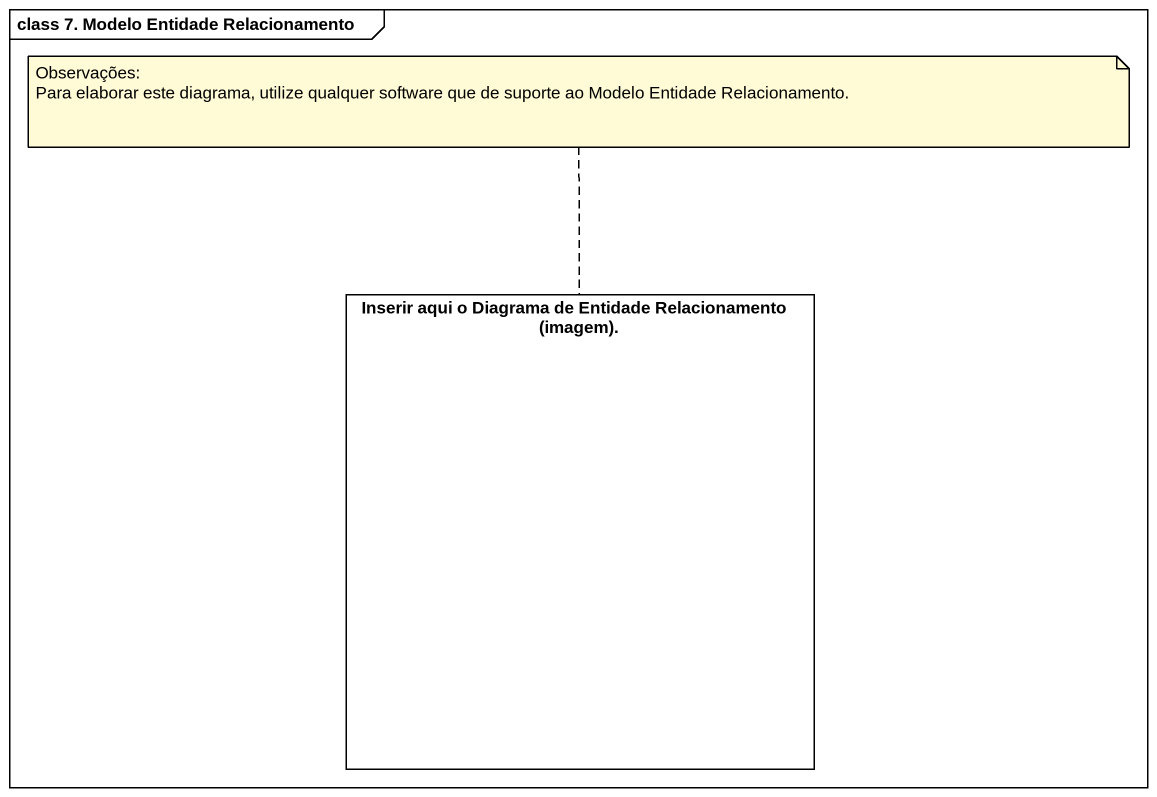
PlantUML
@startuml
mainframe class 7. Modelo Entidade Relacionamento
rectangle "Inserir aqui o Diagrama de Entidade Relacionamento (imagem)." as Inserir_aqui_o_Diagrama_de
note top of Inserir_aqui_o_Diagrama_de
  Observações:
  Para elaborar este diagrama, utilize qualquer software que de suporte ao Modelo Entidade Relacionamento.
end note
@enduml
